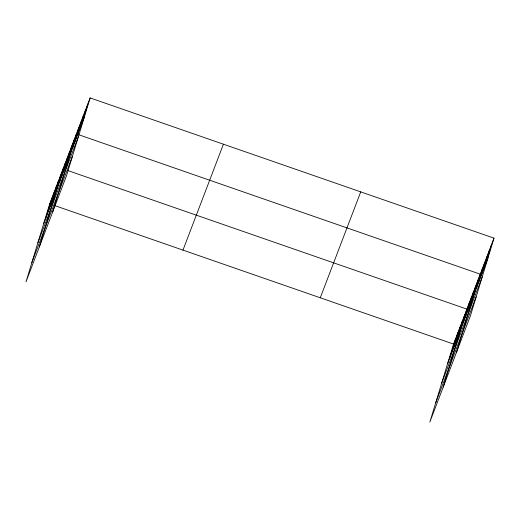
<?xml version="1.0" encoding="UTF-8"?>
<svg xmlns="http://www.w3.org/2000/svg" width="520" height="520" viewBox="0 0 520 520"><rect width="100%" height="100%" fill="white"/><g stroke="black" fill="none" stroke-linecap="round" stroke-linejoin="round"><path stroke-width="0.78" d="M90.148 97.929L49.699 203.84L26 281.853L66.45 175.936L90.148 97.929L494 238.147L470.301 316.16L429.851 422.071L453.55 344.065L494 238.147M45.955 217.659L51.928 198.016M48.184 211.835L54.152 192.192M50.407 206.011L56.375 186.368M52.63 200.181L58.598 180.544M54.86 194.357L60.827 174.714M39.351 246.896L63.05 168.889L64.564 169.416M59.306 182.708L65.273 163.066M61.529 176.885L67.496 157.242M63.759 171.054L69.725 151.417M65.982 165.23L71.948 145.587M68.205 159.406L74.172 139.763M52.695 211.946L76.401 133.939L480.246 274.163L456.547 352.17M72.722 147.576L78.689 127.94M75.016 141.577L80.984 121.934M77.305 135.577L83.272 115.934M79.599 129.571L85.566 109.928M81.894 123.572L87.861 103.928M449.807 357.884L455.774 338.24M452.029 352.053L457.997 332.417M454.259 346.229L460.226 326.586M456.482 340.405L462.449 320.762M458.705 334.581L464.672 314.938M443.196 387.121L466.895 309.114L67.594 170.469M463.157 322.927L469.125 303.29M465.381 317.103L471.348 297.459M467.603 311.279L473.571 291.636M469.826 305.454L475.8 285.812M472.056 299.631L478.023 279.988M476.574 287.8L482.541 268.158M478.862 281.801L484.829 262.158M481.156 275.795L487.123 256.159M483.45 269.796L489.418 250.153M485.738 263.796L491.706 244.153M43.732 223.483L84.181 117.572M37.882 242.743L78.332 136.832M31.85 262.587L72.3 156.676M182.969 250.114L223.425 144.203M320.281 297.791L360.731 191.874M447.584 363.707L488.033 257.79M441.727 382.967L482.183 277.05M435.701 402.812L476.151 296.894M49.699 203.84L51.214 204.367M55.003 205.686L453.55 344.065"/></g></svg>
